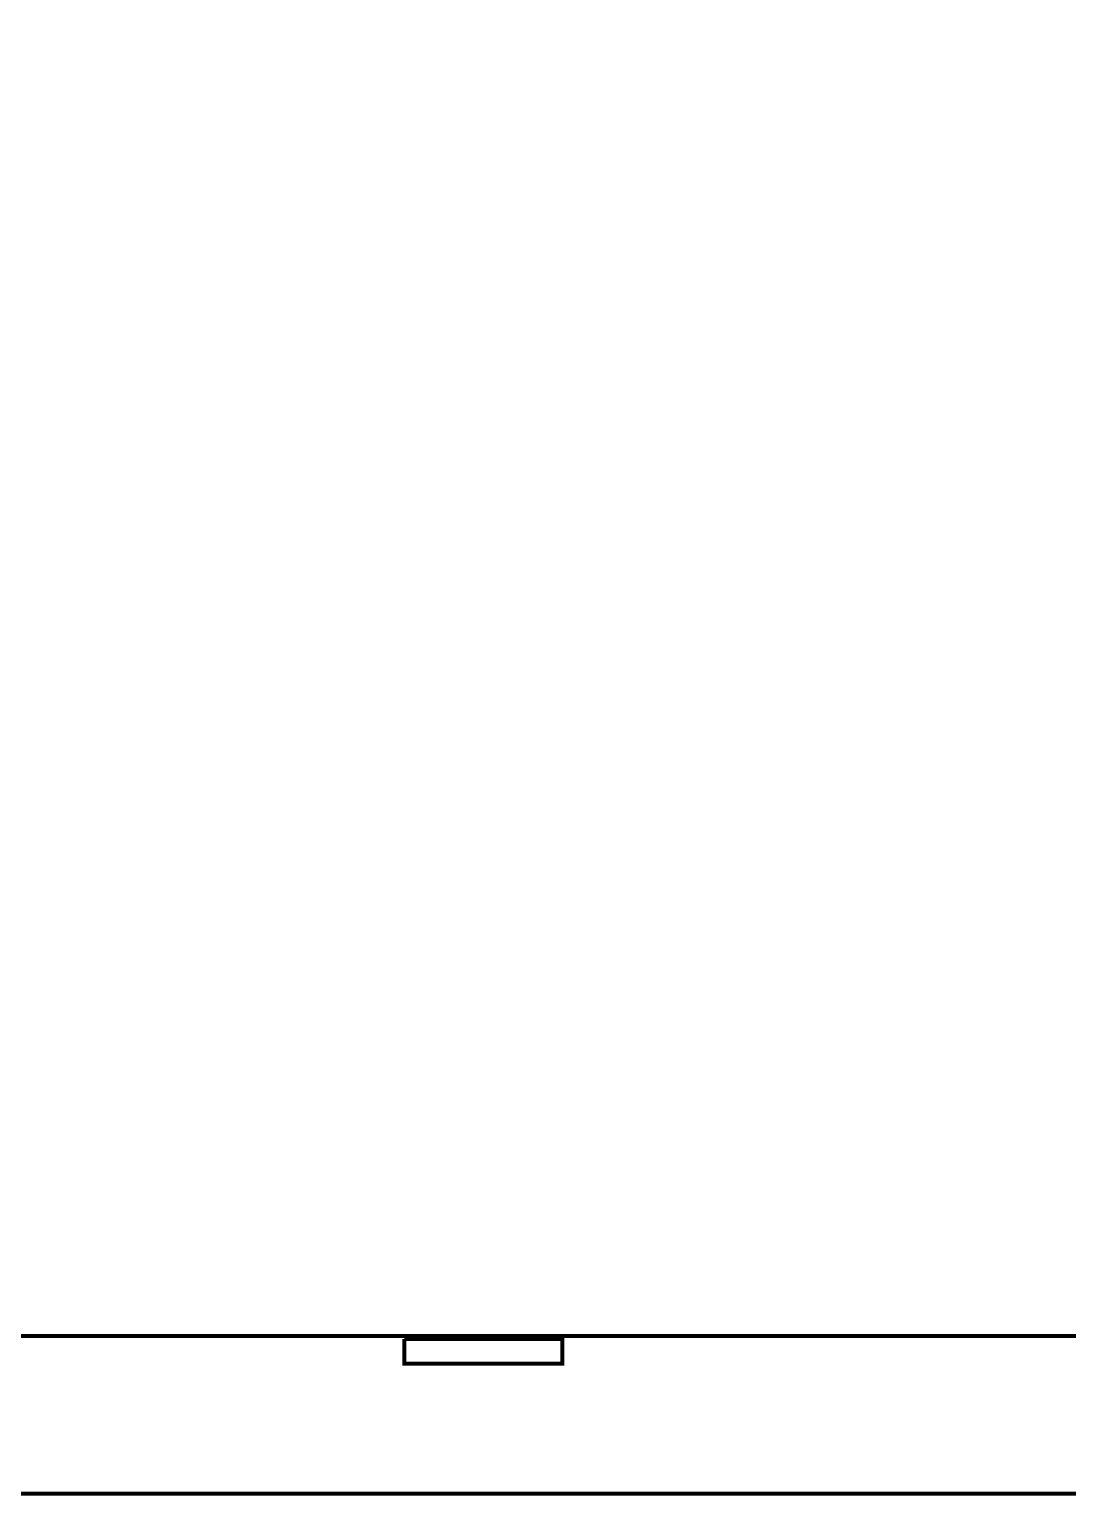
# Model space of a CAD drawing. Extents: x -4814 to 366, y -3 to 2892.
# Drawn here: x -3519 to -2224, y -3 to 1827 of the extents above; entities that cross this region are included whole.
import ezdxf

# ---------------------------------------------------------------- set-up
doc = ezdxf.new("R2010")
doc.units = 0
doc.header["$MEASUREMENT"] = 0
doc.layers.add('BG_OUTLINE', color=1, linetype='CONTINUOUS')
doc.layers.add('PG_SILKSCREEN_BOTTOM', color=3, linetype='CONTINUOUS')

msp = doc.modelspace()

# ---------------------------------------------------------------- linework, layer by layer
at = {"layer": 'BG_OUTLINE'}
msp.add_lwpolyline([(-4251.969, 0, 5, 5, 0), (-78.74, 0, 5, 5, 0.414212), (0, 78.74, 5, 5, 0), (0, 2480.315, 5, 5, 0.414211), (-78.74, 2559.055, 5, 5, 0), (-4251.969, 2559.055, 5, 5, 0.414212), (-4330.709, 2480.315, 5, 5, 0), (-4330.709, 78.74, 5, 5, 0.414213)], format="xyseb", close=True, dxfattribs=at)
for points in [[(-3051.181, 192.914, 5, 5, 0), (-2854.33, 192.914, 5, 5, 0), (-2854.33, 177.166, 5, 5, 0)], [(-3051.181, 177.166, 5, 5, 0), (-3051.181, 192.914, 5, 5, 0)], [(-2854.33, 177.914, 5, 5, 0), (-2854.33, 162.166, 5, 5, 0), (-3051.181, 162.166, 5, 5, 0), (-3051.181, 177.914, 5, 5, 0)]]:
    msp.add_lwpolyline(points, format="xyseb", dxfattribs=at)
at = {"layer": 'PG_SILKSCREEN_BOTTOM'}
msp.add_lwpolyline([(-3838.582, 196.851, 5, 5, 0), (-492.126, 196.851, 5, 5, 0), (-492.126, 2362.205, 5, 5, 0), (-3838.582, 2362.205, 5, 5, 0)], format="xyseb", close=True, dxfattribs=at)

doc.saveas('drawing.dxf')
